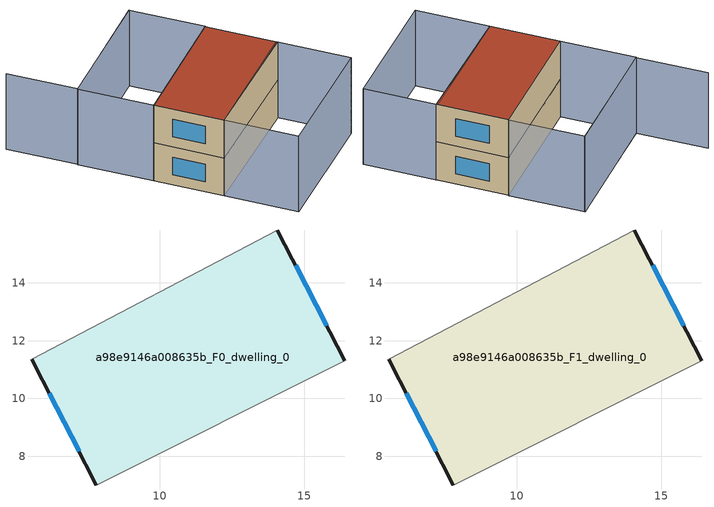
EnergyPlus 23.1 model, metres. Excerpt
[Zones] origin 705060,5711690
a98e9146a008635b_F0_dwelling_0
 floor ground (EU_floor_Construction): 14.07,15.83 16.41,11.31 7.81,7 5.56,11.36 z0
 wall outside (EU_wall_Construction): 5.56,11.36 7.81,7 / 16.41,11.31 14.07,15.83 z0:3
 wall adiabatic (EU_wall_Construction): 7.81,7 16.41,11.31 / 14.07,15.83 5.56,11.36 z0:3
 window (EU_Window_Construction): 6.17,10.19 7.2,8.17 / 15.78,12.52 14.7,14.62 z0.81:2.19
a98e9146a008635b_F1_dwelling_0
 floor to a98e9146a008635b_F0_dwelling_0 (EU_floor_Construction): 14.07,15.83 16.41,11.31 7.81,7 5.56,11.36 z3
 wall outside (EU_wall_Construction): 5.56,11.36 7.81,7 / 16.41,11.31 14.07,15.83 z3:6
 wall adiabatic (EU_wall_Construction): 7.81,7 16.41,11.31 / 14.07,15.83 5.56,11.36 z3:6
 window (EU_Window_Construction): 6.17,10.19 7.2,8.17 / 15.78,12.52 14.7,14.62 z3.81:5.19
 roof outside (EU_roof_Construction): 16.41,11.31 14.07,15.83 5.56,11.36 7.81,7 z6
shading: 11.67,20.55 3.12,16.08 / 3.12,16.08 0.8,20.52 / 18.75,6.78 10.19,2.37 / 10.19,2.37 7.81,7 / 7.81,7 16.37,11.41 / 16.37,11.41 18.75,6.78 / 3.09,16.06 11.64,20.56 / 11.64,20.56 14.11,15.85 / 14.11,15.85 5.56,11.36 / 5.56,11.36 3.09,16.06 z0:6
[Building]
EU S2 Campaign: North Axis=0; Terrain=City; Solar Distribution=FullExterior
[Site:Location]
London: Latitude=51.5; Longitude=-0.5; Time Zone=0; Elevation=25
[SizingPeriod:WeatherFileDays]
AnnualSizingPeriod: Begin Month=1; Begin Day of Month=1; End Month=12; End Day of Month=31; Day of Week for Start Day=Monday; Use Weather File Daylight Saving Period=No; Use Weather File Rain and Snow Indicators=No
[MATERIAL]
EU_InternalMass_Material: Roughness=MediumRough; Thickness=0.1; Conductivity=1; Density=1800; Specific Heat=900; Thermal Absorptance=0.9; Solar Absorptance=0.7; Visible Absorptance=0.7
[MATERIAL:NOMASS] Roughness=MediumRough; Thermal Absorptance=0.9; Solar Absorptance=0.7; Visible Absorptance=0.7
Name | Thermal Resistance
EU_wall_NoMass | 0.735294
EU_roof_NoMass | 0.520833
EU_floor_NoMass | 1.81159
[WINDOWMATERIAL:SIMPLEGLAZINGSYSTEM]
EU_Window_SimpleGlazing: UFactor=3.92; Solar Heat Gain Coefficient=0.85; Visible Transmittance=0.85
[CONSTRUCTION]
EU_wall_Construction: EU_wall_NoMass
EU_roof_Construction: EU_roof_NoMass
EU_floor_Construction: EU_floor_NoMass
EU_Window_Construction: EU_Window_SimpleGlazing
EU_InternalMass_Construction: EU_InternalMass_Material
[ZONE] Type=1; Multiplier=1; Ceiling Height=autocalculate; Floor Area=autocalculate; Part of Total Floor Area=Yes
Name | Volume
a98e9146a008635b_F0_dwelling_0 | 144.124
a98e9146a008635b_F1_dwelling_0 | 144.125
[INTERNALMASS] Construction=EU_InternalMass_Construction; Surface Area=48.0415
Name | Zone or ZoneList
a98e9146a008635b_F0_dwelling_0_EU_InternalMass | a98e9146a008635b_F0_dwelling_0
a98e9146a008635b_F1_dwelling_0_EU_InternalMass | a98e9146a008635b_F1_dwelling_0
[OTHEREQUIPMENT] Fuel Type=Electricity; Design Level Calculation Method=Watts/Area; Power per Zone Floor Area=1; Fraction Latent=0; Fraction Radiant=0; Fraction Lost=0; Carbon Dioxide Generation Rate=0; EndUse Subcategory=EU_Step8_InternalGains
Name | Zone or ZoneList or Space or SpaceList | Schedule
EU_Step8_InternalGain_a98e9146a008635b_F0_dwelling_0_f000 | a98e9146a008635b_F0_dwelling_0 | EU_Step8_GainSchedule_a98e9146a008635b_F0_dwelling_0_f000
EU_Step8_InternalGain_a98e9146a008635b_F1_dwelling_0_f000 | a98e9146a008635b_F1_dwelling_0 | EU_Step8_GainSchedule_a98e9146a008635b_F1_dwelling_0_f000
[ZONEVENTILATION:DESIGNFLOWRATE] Schedule=EU_AlwaysOn; Design Flow Rate Calculation Method=AirChanges/Hour; Air Changes per Hour=0.48; Ventilation Type=Natural; Fan Pressure Rise=0; Fan Total Efficiency=1; Constant Term Coefficient=1; Temperature Term Coefficient=0; Velocity Term Coefficient=0; Velocity Squared Term Coefficient=0; Minimum Indoor Temperature=-100; Maximum Indoor Temperature=100; Delta Temperature=-100; Minimum Outdoor Temperature=-100; Maximum Outdoor Temperature=100; Maximum Wind Speed=40
Name | Zone or ZoneList or Space or SpaceList
EU_ConstantAir_a98e9146a008635b_F0_dwelling_0 | a98e9146a008635b_F0_dwelling_0
EU_ConstantAir_a98e9146a008635b_F1_dwelling_0 | a98e9146a008635b_F1_dwelling_0
[HVACTEMPLATE:THERMOSTAT] Constant Heating Setpoint=20; Constant Cooling Setpoint=50
EU_HeatOnly_a98e9146a008635b_F0_dwelling_0; EU_HeatOnly_a98e9146a008635b_F1_dwelling_0
[HVACTEMPLATE:ZONE:IDEALLOADSAIRSYSTEM] System Availability Schedule=EU_AlwaysOn; Maximum Heating Supply Air Temperature=50; Minimum Cooling Supply Air Temperature=13; Maximum Heating Supply Air Humidity Ratio=0.0156; Minimum Cooling Supply Air Humidity Ratio=0.0077; Heating Limit=NoLimit; Cooling Limit=NoLimit; Heating Availability Schedule=EU_AlwaysOn; Cooling Availability Schedule=EU_CoolingOff; Dehumidification Control Type=ConstantSensibleHeatRatio; Cooling Sensible Heat Ratio=0.7; Dehumidification Setpoint=60; Humidification Control Type=None; Humidification Setpoint=30; Outdoor Air Method=None; Outdoor Air Flow Rate per Person=0.00944; Outdoor Air Flow Rate per Zone Floor Area=0; Outdoor Air Flow Rate per Zone=0; Demand Controlled Ventilation Type=None; Outdoor Air Economizer Type=NoEconomizer; Heat Recovery Type=None; Sensible Heat Recovery Effectiveness=0.7; Latent Heat Recovery Effectiveness=0.65
Name | Template Thermostat
a98e9146a008635b_F0_dwelling_0 | EU_HeatOnly_a98e9146a008635b_F0_dwelling_0
a98e9146a008635b_F1_dwelling_0 | EU_HeatOnly_a98e9146a008635b_F1_dwelling_0
[SIZING:ZONE] Zone Cooling Design Supply Air Temperature Input Method=SupplyAirTemperature; Zone Cooling Design Supply Air Temperature=13; Zone Heating Design Supply Air Temperature Input Method=SupplyAirTemperature; Zone Heating Design Supply Air Temperature=50; Zone Cooling Design Supply Air Humidity Ratio=0.008; Zone Heating Design Supply Air Humidity Ratio=0.008; Cooling Design Air Flow Method=DesignDay; Cooling Design Air Flow Rate=0; Cooling Minimum Air Flow per Zone Floor Area=0.000762; Cooling Minimum Air Flow=0; Cooling Minimum Air Flow Fraction=0.2; Heating Design Air Flow Method=DesignDay; Heating Design Air Flow Rate=0; Heating Maximum Air Flow per Zone Floor Area=0.002032; Heating Maximum Air Flow=0.141576; Heating Maximum Air Flow Fraction=0.3; Account for Dedicated Outdoor Air System=No; Dedicated Outdoor Air System Control Strategy=NeutralSupplyAir; Dedicated Outdoor Air Low Setpoint Temperature for Design=autosize; Dedicated Outdoor Air High Setpoint Temperature for Design=autosize; Zone Load Sizing Method=Sensible Load Only No Latent Load; Zone Latent Cooling Design Supply Air Humidity Ratio Input Method=HumidityRatioDifference; Zone Cooling Design Supply Air Humidity Ratio Difference=0.005; Zone Latent Heating Design Supply Air Humidity Ratio Input Method=HumidityRatioDifference; Zone Humidification Design Supply Air Humidity Ratio Difference=0.005
a98e9146a008635b_F0_dwelling_0; a98e9146a008635b_F1_dwelling_0
[SCHEDULE:CONSTANT]
Name | Hourly Value
EU_AlwaysOn | 1
EU_CoolingOff | 0
[SCHEDULE:FILE] Column Number=1; Rows to Skip at Top=0; Number of Hours of Data=8760; Column Separator=Comma; Interpolate to Timestep=No; Minutes per Item=60; Adjust Schedule for Daylight Savings=Yes
Name | File
EU_Step8_GainSchedule_a98e9146a008635b_F0_dwelling_0_f000 | ../../schedules/a98e9146a008635b/a98e9146a008635b_F0_dwelling_0_f000_gain.csv
EU_Step8_GainSchedule_a98e9146a008635b_F1_dwelling_0_f000 | ../../schedules/a98e9146a008635b/a98e9146a008635b_F1_dwelling_0_f000_gain.csv
